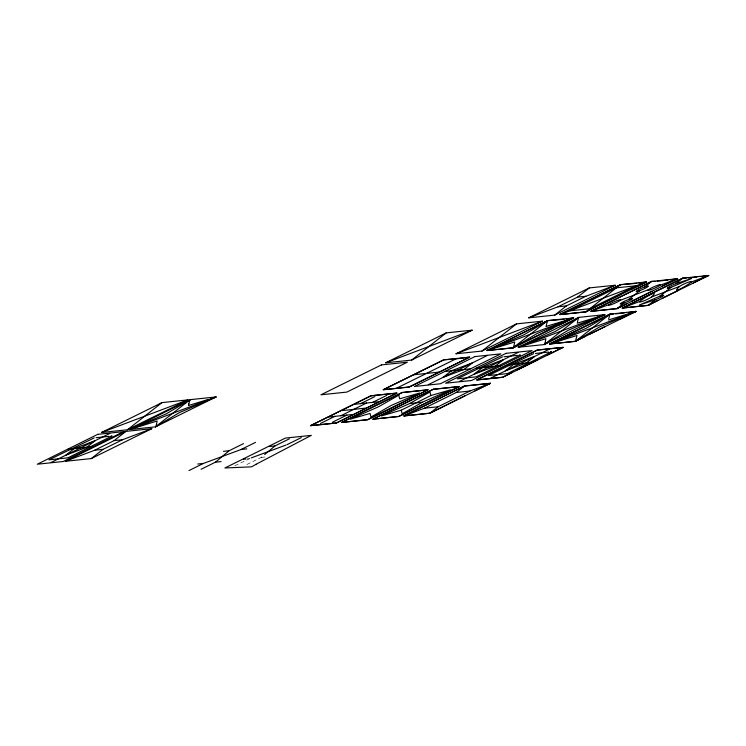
<?xml version="1.0" encoding="UTF-8"?>
<svg xmlns="http://www.w3.org/2000/svg" width="746" height="746" viewBox="0 0 746 746"><rect width="100%" height="100%" fill="white"/><g stroke="black" fill="none" stroke-linecap="round" stroke-linejoin="round"><path stroke-width="0.56" stroke-dasharray="3.73 2.8" d="M246.898 464.497L261.268 457.401L263.832 455.246M234.859 465.756L251.327 457.876M246.973 458.893L249.229 458.659M261.268 457.401L266.909 456.804"/><path stroke-width="1.12" d="M156.483 424.371L157.098 421.014L129.58 429.556L155.504 426.852L216.014 396.956L190.09 399.66L129.58 429.556L216.014 396.956L211.435 398.439M156.464 424.53L155.532 426.796L190.09 399.66L187.74 401.115M514.134 344.96L514.693 341.976L487.175 350.527L513.099 347.813L573.609 317.917L547.685 320.621L487.175 350.527L513.099 347.813L553.066 327.914M545.307 341.705L545.858 338.721L518.339 347.272L544.263 344.559L604.773 314.663L578.849 317.367L518.339 347.272L604.773 314.663L601.257 315.81M514.041 345.566L513.099 347.813L537.12 333.518L573.609 317.917L566.214 319.046M545.214 342.274L544.263 344.559L568.284 330.264L604.773 314.663M188.897 403.427L190.053 399.716M188.85 403.651L188.757 404.183M546.454 324.575L547.685 320.621L564.06 319.269M577.618 321.358L578.514 317.582M577.516 321.89L577.395 322.496M608.689 318.598L610.023 314.113L635.946 311.408L575.436 341.304L549.513 344.018L610.023 314.113L613.408 314.122M188.682 404.556L188.496 405.498L208.013 399.52M546.277 325.517L546.147 326.161M546.1 326.431L565.608 320.482M577.255 323.214L597.164 317.106M608.428 319.959L631.368 312.891M585.088 336.39L575.436 341.304L577.031 335.467L549.513 344.018L610.023 314.113L575.436 341.304L549.513 344.018L586.002 328.417L603.253 318.234M201.066 469.281L215.435 462.184L229.115 450.733L243.485 443.628M264.69 454.538L274.948 445.949L289.317 438.844M639.909 301.412A6.751 0.802 -23.8 0 0 643.35 301.048A6.751 0.802 -23.8 0 0 651.389 297.076C661.823 287.49 641.644 299.221 639.909 301.412L622.267 308.061L648.19 305.356L708.7 275.46L682.777 278.165L622.267 308.061L648.19 305.356L657.841 300.433M691.057 282.119A6.751 0.802 -23.8 0 0 687.616 282.473A6.751 0.802 -23.8 0 0 679.578 286.445C669.153 296.041 689.323 284.301 691.057 282.119L708.7 275.46L701.315 276.589M127.417 429.789L162.003 402.598L187.927 399.884L127.417 429.789L101.503 432.493L162.003 402.598M91.301 458.576L103.023 449.362L122.531 439.72L151.811 428.68L125.888 431.384L65.378 461.28L91.301 458.576L151.811 428.68M65.378 461.28L94.658 450.239L114.175 440.597L125.888 431.384M411.643 360.076L446.229 332.884L472.153 330.18L411.643 360.076L385.719 362.789L446.229 332.884M481.925 351.068L516.521 323.876L542.435 321.172L481.925 351.068L456.011 353.781L516.521 323.876M429.92 413.209L438.107 406.766L469.961 391.035L490.43 383.313L464.506 386.018L403.996 415.914L429.92 413.209L490.43 383.313L464.506 386.018L403.996 415.914L429.92 413.209L464.833 395.8M403.996 415.914L424.465 408.193L456.31 392.461L464.506 386.018M513.099 347.813L547.685 320.621L487.175 350.527L573.609 317.917L558.111 325.424M554.688 315.12L566.4 305.907L585.918 296.265L615.198 285.224L589.275 287.928L528.765 317.824L554.688 315.12L615.198 285.224M528.765 317.824L558.045 306.783L577.553 297.141L589.275 287.928M544.263 344.559L578.849 317.367M620.439 284.674L559.929 314.57L585.852 311.865L620.439 284.674L646.362 281.969L585.852 311.865L559.929 314.57L620.439 284.674L636.814 283.321M528.989 360.85L526.256 363.004L505.294 370.911L513.686 364.318L534.64 356.411L531.851 358.612M529.11 360.766L531.786 358.658M654.997 281.419L651.612 281.419L591.102 311.315L617.026 308.611L677.536 278.715L651.612 281.419L591.102 311.315L617.026 308.611L624.085 303.062M628.673 299.454L639.956 290.586M644.553 286.968L651.612 281.419M648.19 305.356L655.249 299.808A6.751 0.802 -23.8 0 0 663.287 295.836A6.751 0.802 -23.8 0 0 659.846 296.199L639.462 304.993L655.249 299.808M659.846 296.199L671.12 287.331L691.505 278.528L675.717 283.713A6.751 0.802 -23.8 0 0 667.679 287.686A6.751 0.802 -23.8 0 0 671.12 287.331M675.717 283.713L682.777 278.165L686.171 278.165M155.504 426.852L179.525 412.557L216.014 396.956M547.685 320.621L546.342 321.461M575.436 341.304L599.448 327.009L635.946 311.408L628.552 312.537M577.842 318.001L575.492 319.447M545.671 321.871L543.47 323.214M607.841 315.465L607.16 315.884M606.824 316.09L603.598 318.029M575.147 319.652L574.299 320.165M185.707 402.355L166.069 413.955L129.58 429.556M542.454 323.829L523.664 334.926L487.175 350.527M573.963 320.37L573.115 320.883M572.769 321.088L554.837 331.672L518.339 347.272M409.694 403.53L429.929 391.948L430.862 395.548L401.227 410.188L381.337 415.96L409.694 403.53L422.395 402.206L450.752 389.776L430.862 395.548M422.395 402.206L402.15 413.788L401.227 410.188M585.852 311.865L595.504 306.942M617.026 308.611L626.677 303.687M682.777 278.165L622.267 308.061M512.325 372.338L502.673 377.262L476.75 379.966L537.26 350.07L563.183 347.356L502.673 377.262L476.75 379.966L537.26 350.07L563.183 347.356L547.695 354.863M51.166 462.408L109.858 433.407M189.027 470.54L203.397 463.443L241.154 449.474L255.524 442.378M320.463 423.458L334.823 416.361M360.551 403.651L374.921 396.555M340.847 415.727L366.566 403.026M397.114 387.929L455.815 358.929L469.682 357.12L409.172 387.025L383.248 389.729L443.758 359.833L469.682 357.12L409.172 387.025L383.248 389.729L443.758 359.833L455.815 358.929M286.986 444.691L301.356 437.585M332.492 422.199L346.862 415.102M372.59 402.392L386.95 395.296M428.288 384.675L486.979 355.674M600.558 304.452L620.775 294.465M630.874 289.467L646.362 281.969L638.977 283.098M459.452 381.42L518.144 352.42M631.722 301.197L651.939 291.21M662.038 286.212L677.536 278.715L670.141 279.843M490.626 378.166L549.317 349.165M474.932 390.811L490.43 383.313M517.379 369.839L537.596 359.852M590.133 333.891L605.295 326.403M620.448 318.915L635.946 311.408L631.787 312.76M662.896 297.943L678.058 290.446M693.211 282.958L708.7 275.46M101.503 432.493L187.927 399.884M385.719 362.789L472.153 330.18M456.011 353.781L542.435 321.172M559.929 314.57L646.362 281.969M591.102 311.315L608.745 304.666M620.224 300.33L648.414 289.7M659.893 285.373L677.536 278.715M651.389 297.076L679.578 286.445M549.513 344.018L635.946 311.408M251.327 457.876L285.942 445.073M573.609 317.917L567.594 319.866M600.838 315.95L599.374 316.416M598.963 316.546L597.555 316.985M567.184 319.987L566 320.36M550.567 351.879L551.527 351.758L507.336 373.597L488.406 375.564L533.66 353.641M519.123 355.161L520.363 355.012L476.172 376.851L457.307 378.819L502.496 356.896M110.902 436.149L112.077 436.009L67.886 457.839L48.956 459.816L94.21 437.893M548.692 352.084L535.479 353.464M109.103 436.345L96.15 437.697M657.161 281.205L667.987 280.067M688.325 277.95L696.997 277.036M615.571 313.898L624.234 312.984M517.323 355.357L503.979 356.756M577.553 297.141L585.918 296.265M558.045 306.783L566.4 305.907M413.89 374.744L439.04 372.114M445.064 371.489L470.204 368.86M476.228 368.226L501.368 365.605M507.401 364.971L532.541 362.351M456.31 392.461L469.961 391.035M354.9 404.239L378.231 401.805M342.041 410.598L365.372 408.155M329.182 416.949L352.513 414.515M114.175 440.597L122.531 439.72M424.465 408.193L438.107 406.766M67.942 449.223L93.091 446.602M94.658 450.239L103.023 449.362M223.474 451.321L229.115 450.733M241.154 449.474L246.795 448.887M269.306 446.537L274.948 445.949M197.746 464.031L203.397 463.443M215.435 462.184L221.077 461.597M243.588 459.247L245.844 459.004M74.227 448.57L65.844 455.163L86.797 447.255L95.19 440.662L74.227 448.57M451.349 370.827L442.956 377.42L463.919 369.512L472.311 362.92L451.349 370.827M482.513 367.573L474.13 374.166L495.083 366.258L503.475 359.665L482.513 367.573M398.765 395.203L378.53 406.784L350.163 419.215L370.053 413.443L370.986 417.042L391.221 405.46L419.588 393.03L399.697 398.802L398.765 395.203M256.092 464.264L251.514 466.847L224.891 467.975L285.401 438.079L311.324 435.366L256.092 464.264M371.004 395.781L310.495 425.677L336.409 422.973L396.919 393.077L371.004 395.781L310.495 425.677L336.409 422.973L396.919 393.077L371.004 395.781M402.169 392.527L341.659 422.423L367.582 419.718L428.092 389.822L402.169 392.527L341.659 422.423L367.582 419.718L428.092 389.822L402.169 392.527M433.333 389.272L372.832 419.168L398.746 416.464L459.256 386.568L433.333 389.272L372.832 419.168L398.746 416.464L459.256 386.568L433.333 389.272M97.81 434.312L37.3 464.217L63.223 461.504L123.733 431.608L97.81 434.312M381.448 364.897L320.939 394.802L346.853 392.088L407.363 362.192L381.448 364.897M474.922 356.579L414.422 386.475L440.336 383.77L500.846 353.865L474.922 356.579M616.438 287.825L569.944 310.793L589.862 308.713L636.357 285.746L616.438 287.825M506.096 353.324L445.586 383.22L471.509 380.516L532.019 350.611L506.096 353.324M611.31 304.62A6.751 0.802 -23.8 0 0 620.663 299.827A6.751 0.802 -23.8 0 0 611.478 303.044A6.751 0.802 -23.8 0 0 611.31 304.62M623.404 303.314A6.751 0.802 -23.8 0 0 632.561 298.559A6.751 0.802 -23.8 0 0 623.18 301.897A6.751 0.802 -23.8 0 0 623.404 303.314M650.978 289.662A6.751 0.802 -23.8 0 0 660.331 284.869A6.751 0.802 -23.8 0 0 651.137 288.077A6.751 0.802 -23.8 0 0 650.978 289.662M639.275 290.828A6.751 0.802 -23.8 0 0 648.433 286.082A6.751 0.802 -23.8 0 0 639.052 289.42A6.751 0.802 -23.8 0 0 639.275 290.828"/></g></svg>
